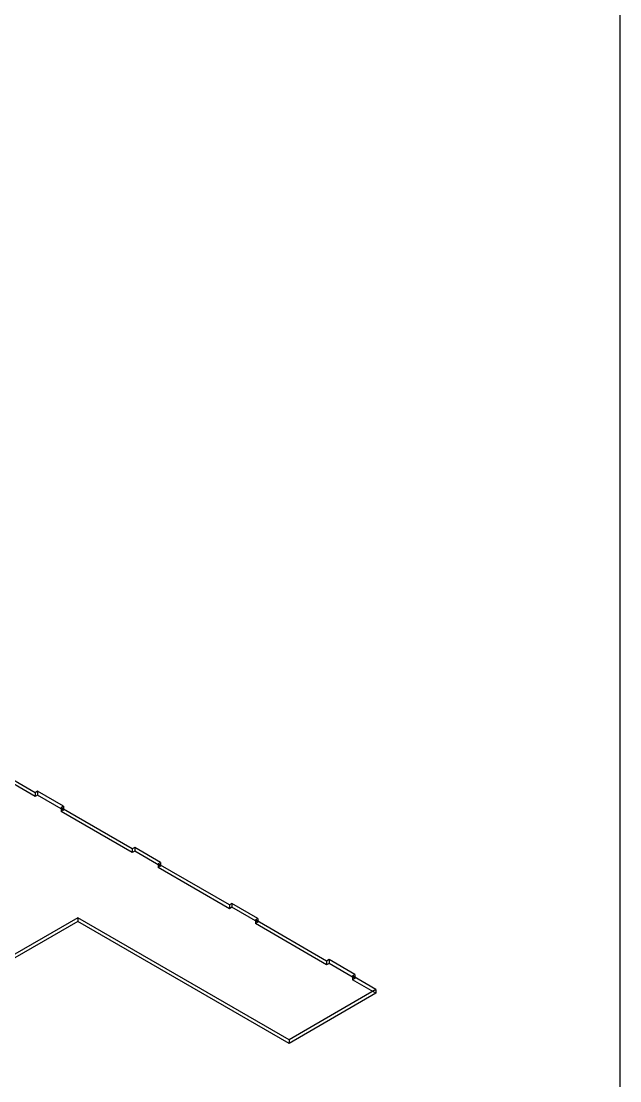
# Model space of a CAD drawing. Header units: inches. Extents: x 2 to 134, y 2 to 86.
# Drawn here: x 122.11 to 134.11, y 42.51 to 63.75 of the extents above; entities that cross this region are included whole.
import ezdxf

# ---------------------------------------------------------------- set-up
doc = ezdxf.new("R2010")
doc.units = ezdxf.units.IN
doc.header["$MEASUREMENT"] = 0

msp = doc.modelspace()

# ---------------------------------------------------------------- linework, layer by layer
at = {"layer": 'OUTLINE'}
for p, q in [((134.111, 86.111), (134.111, 1.889)), ((122.389, 48.282), (120.96, 49.106)), ((122.389, 48.207), (120.96, 49.031)), ((122.437, 48.31), (122.389, 48.282)), ((122.389, 48.282), (122.389, 48.207)), ((122.437, 48.235), (122.389, 48.207)), ((122.957, 48.01), (122.437, 48.31)), ((122.437, 48.31), (122.437, 48.235)), ((122.957, 47.935), (122.437, 48.235)), ((122.957, 48.01), (122.908, 47.982)), ((122.957, 48.01), (122.957, 47.935)), ((122.908, 47.982), (122.908, 47.907)), ((124.336, 47.157), (122.908, 47.982)), ((122.957, 47.935), (122.908, 47.907)), ((124.336, 47.082), (122.908, 47.907)), ((124.385, 47.185), (124.336, 47.157)), ((124.336, 47.157), (124.336, 47.082)), ((124.905, 46.885), (124.385, 47.185)), ((124.385, 47.185), (124.385, 47.11)), ((124.385, 47.11), (124.336, 47.082)), ((124.905, 46.81), (124.385, 47.11)), ((124.905, 46.885), (124.856, 46.857)), ((126.284, 46.032), (124.856, 46.857)), ((124.856, 46.857), (124.856, 46.782)), ((124.905, 46.81), (124.856, 46.782)), ((126.284, 45.957), (124.856, 46.782)), ((124.905, 46.885), (124.905, 46.81)), ((126.333, 46.061), (126.284, 46.032)), ((126.284, 46.032), (126.284, 45.957)), ((126.333, 45.986), (126.284, 45.957)), ((126.333, 46.061), (126.333, 45.986)), ((126.852, 45.761), (126.333, 46.061)), ((126.852, 45.686), (126.333, 45.986)), ((123.244, 45.777), (121.361, 44.69)), ((123.244, 45.702), (121.361, 44.615)), ((127.481, 43.331), (123.244, 45.777)), ((123.244, 45.777), (123.244, 45.702)), ((127.481, 43.256), (123.244, 45.702)), ((126.852, 45.761), (126.804, 45.733)), ((128.232, 44.908), (126.804, 45.733)), ((126.804, 45.733), (126.804, 45.658)), ((126.852, 45.686), (126.804, 45.658)), ((126.852, 45.761), (126.852, 45.686)), ((128.232, 44.833), (126.804, 45.658)), ((128.281, 44.936), (128.232, 44.908)), ((128.232, 44.908), (128.232, 44.833)), ((128.281, 44.861), (128.232, 44.833)), ((128.8, 44.636), (128.281, 44.936)), ((128.281, 44.936), (128.281, 44.861)), ((128.8, 44.561), (128.281, 44.861)), ((128.8, 44.636), (128.751, 44.608)), ((128.8, 44.636), (128.8, 44.561)), ((129.222, 44.336), (128.751, 44.608)), ((128.751, 44.608), (128.751, 44.533)), ((128.8, 44.561), (128.751, 44.533)), ((129.222, 44.261), (128.751, 44.533)), ((129.222, 44.336), (127.481, 43.331)), ((129.222, 44.261), (127.481, 43.256)), ((129.222, 44.336), (129.222, 44.261)), ((127.481, 43.331), (127.481, 43.256))]:
    msp.add_line(p, q, dxfattribs=at)

doc.saveas('drawing.dxf')
